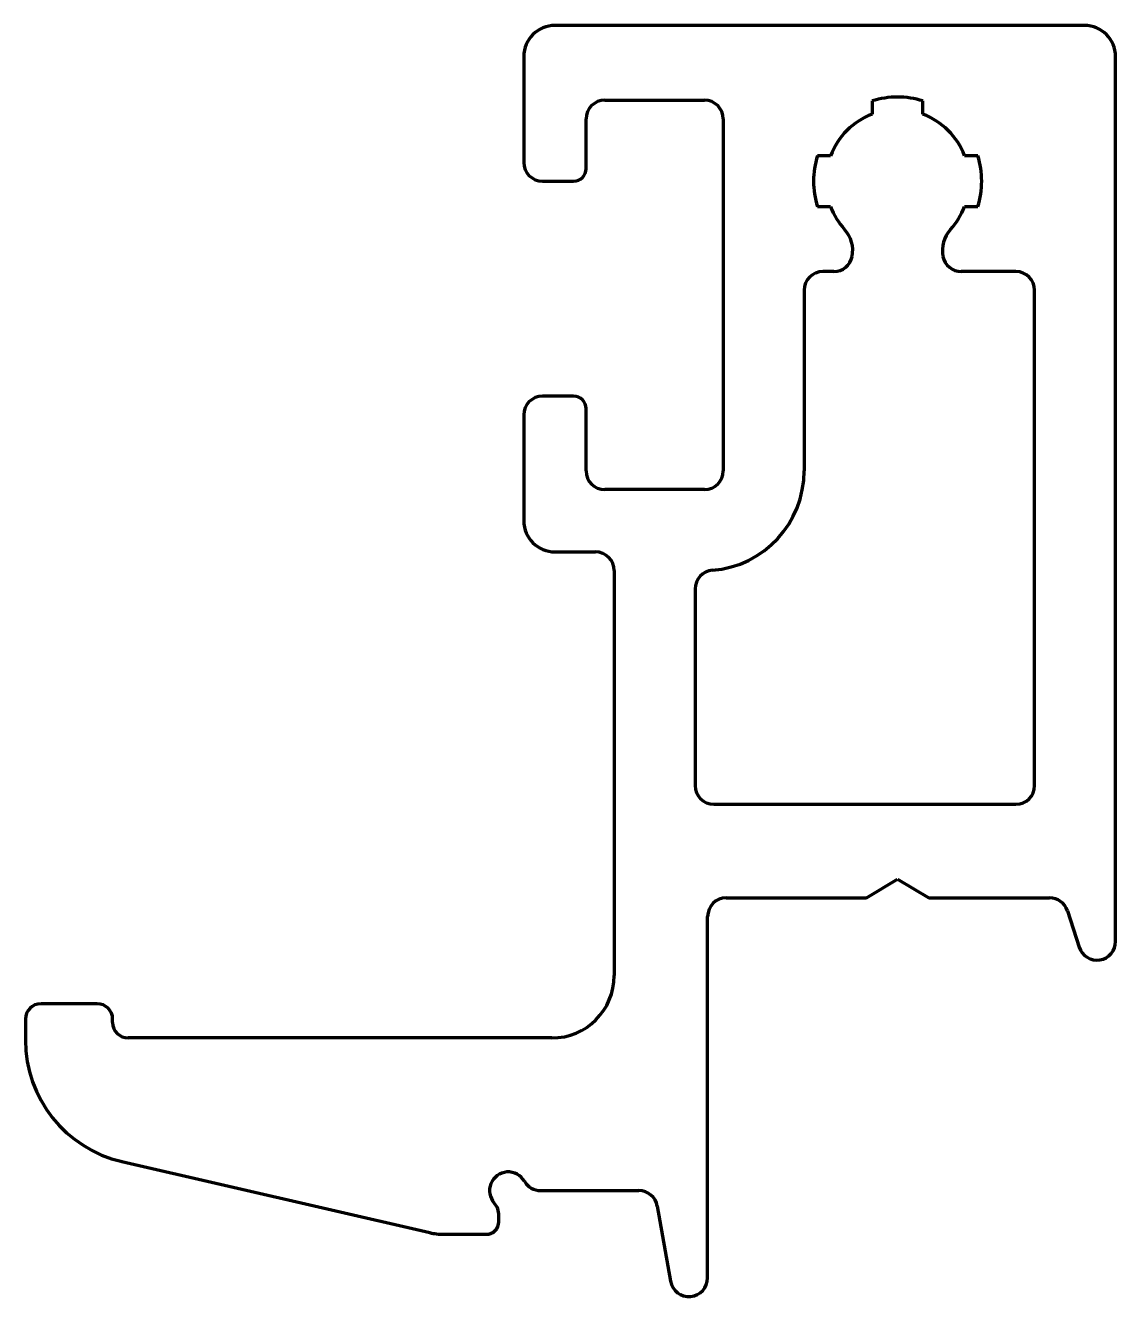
# Model space of a CAD drawing. Header units: millimetres. Extents: x 146 to 163.5, y 12 to 32.4.
import ezdxf

# ---------------------------------------------------------------- set-up
doc = ezdxf.new("R2010")
doc.units = ezdxf.units.MM

msp = doc.modelspace()

# ---------------------------------------------------------------- linework, layer by layer
at = {"lineweight": 100, "ltscale": 10}
for p, q in [((163.001, 32.381), (154.501, 32.381)), ((154.001, 31.881), (154.001, 30.181)), ((163.501, 17.681), (163.501, 31.881)), ((155.301, 31.181), (156.901, 31.181)), ((159.593, 31.168), (159.593, 30.956)), ((160.408, 30.956), (160.408, 31.168)), ((155.001, 30.081), (155.001, 30.881)), ((157.201, 30.881), (157.201, 25.231)), ((158.925, 30.288), (158.714, 30.288)), ((161.288, 30.288), (161.076, 30.288)), ((154.301, 29.881), (154.801, 29.881)), ((158.714, 29.473), (158.925, 29.473)), ((161.076, 29.473), (161.288, 29.473)), ((158.978, 28.431), (158.801, 28.431)), ((161.901, 28.431), (161.024, 28.431)), ((158.501, 28.131), (158.501, 25.231)), ((162.201, 20.181), (162.201, 28.131)), ((154.801, 26.431), (154.301, 26.431)), ((154.001, 26.131), (154.001, 24.431)), ((155.001, 25.231), (155.001, 26.231)), ((156.901, 24.931), (155.301, 24.931)), ((154.501, 23.931), (155.152, 23.931)), ((155.452, 23.631), (155.452, 17.131)), ((156.752, 23.337), (156.752, 20.181)), ((157.052, 19.881), (161.901, 19.881)), ((159.501, 18.381), (160.001, 18.681)), ((160.001, 18.681), (160.501, 18.381)), ((157.252, 18.381), (159.501, 18.381)), ((160.501, 18.381), (162.442, 18.381)), ((162.728, 18.172), (162.915, 17.589)), ((156.952, 12.281), (156.952, 18.081)), ((147.151, 16.681), (146.251, 16.681)), ((146.001, 16.431), (146.001, 16.096)), ((147.401, 16.381), (147.401, 16.431)), ((154.452, 16.131), (147.651, 16.131)), ((147.551, 14.147), (152.49, 13.007)), ((154.27, 13.681), (155.849, 13.681)), ((153.601, 13.181), (153.601, 13.284)), ((156.144, 13.433), (156.357, 12.229)), ((152.715, 12.981), (153.401, 12.981))]:
    msp.add_line(p, q, dxfattribs=at)
for centre, radius, start, end in [((154.501, 31.881), 0.5, 90, 180), ((163.001, 31.881), 0.5, 0, 90), ((160.001, 29.881), 1.35, 72.4255, 107.5745), ((155.301, 30.881), 0.3, 90, 180), ((156.901, 30.881), 0.3, 0, 90), ((160.001, 29.881), 1.15, 110.7602, 159.2398), ((160.001, 29.881), 1.15, 20.7602, 69.2398), ((160.001, 29.881), 1.35, 162.4255, 197.5745), ((160.001, 29.881), 1.35, 342.4255, 17.5745), ((154.301, 30.181), 0.3, 180, 270), ((154.801, 30.081), 0.2, 270, 0), ((160.001, 29.881), 1.15, 200.7602, 222.3603), ((160.001, 29.881), 1.15, 317.6397, 339.2398), ((158.781, 28.769), 0.5, 348.9755, 42.3603), ((161.22, 28.769), 0.5, 137.6397, 191.0245), ((158.978, 28.731), 0.3, 270, 348.9755), ((161.024, 28.731), 0.3, 191.0245, 270), ((158.801, 28.131), 0.3, 90, 180), ((161.901, 28.131), 0.3, 0, 90), ((154.301, 26.131), 0.3, 90, 180), ((154.801, 26.231), 0.2, 360, 90), ((155.301, 25.231), 0.3, 180, 270), ((156.901, 25.231), 0.3, 270, 360), ((156.901, 25.231), 1.6, 274.5744, 360), ((154.501, 24.431), 0.5, 180, 270), ((155.152, 23.631), 0.3, 0, 90), ((157.052, 23.337), 0.3, 94.5744, 180), ((157.052, 20.181), 0.3, 180, 270), ((161.901, 20.181), 0.3, 270, 360), ((157.252, 18.081), 0.3, 90, 180), ((162.442, 18.081), 0.3, 17.7781, 90), ((163.201, 17.681), 0.3, 197.7781, 360), ((154.452, 17.131), 1, 270, 0), ((146.251, 16.431), 0.25, 90, 180), ((147.151, 16.431), 0.25, 0, 90), ((147.651, 16.381), 0.25, 180, 270), ((148.001, 16.096), 2, 180, 256.9999), ((153.751, 13.681), 0.3, 30, 221.4096), ((154.27, 13.981), 0.3, 210, 270), ((155.849, 13.381), 0.3, 10, 90), ((153.301, 13.284), 0.3, 360, 41.4096), ((153.401, 13.181), 0.2, 270, 0), ((152.714, 13.981), 1, 257.0013, 270.0014), ((156.652, 12.281), 0.3, 190, 0)]:
    msp.add_arc(centre, radius, start, end, dxfattribs=at)

doc.saveas('drawing.dxf')
